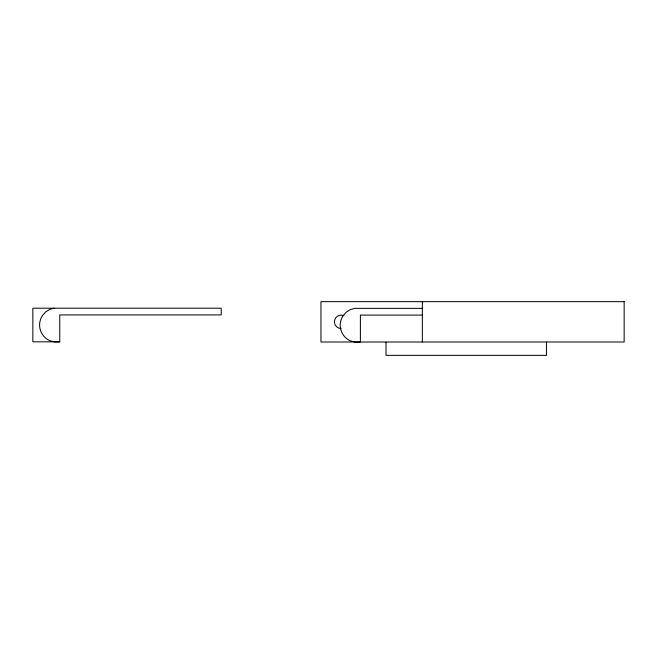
<?xml version="1.0" encoding="UTF-8"?>
<svg xmlns="http://www.w3.org/2000/svg" width="657" height="657" viewBox="0 0 657 657"><rect width="100%" height="100%" fill="white"/><g stroke="black" fill="none" stroke-linecap="round" stroke-linejoin="round"><path stroke-width="0.99" d="M54.112 308.199L49.973 309.283L45.727 311.878L42.409 315.582A17.098 17.098 0 0 0 49.973 340.737L54.786 342.001L59.754 341.829L59.754 314.925L221.195 314.925L221.195 308.199L32.85 308.199L32.85 341.829L59.754 341.829M422.402 308.371L354.747 308.371L350.608 309.455L346.362 312.05L343.044 315.762A17.098 17.098 0 0 0 350.608 340.917L355.421 342.182L360.389 342.001L360.389 315.097L422.714 315.097M546.443 342.001L546.443 355.355L386.012 355.355L386.012 342.305M422.352 301.645L422.352 342.001M341.131 328.549A6.726 6.726 0 0 1 334.569 320.353A6.726 6.726 0 0 1 343.997 315.738M624.15 301.645L320.953 301.645L320.953 342.001L624.15 342.001L624.15 301.645"/></g></svg>
